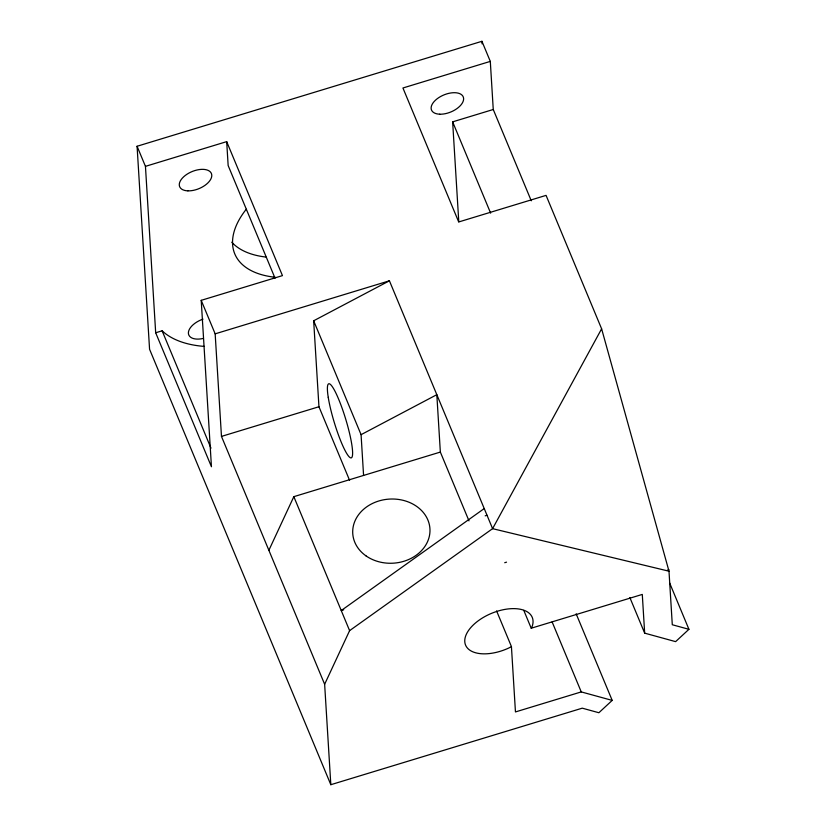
<?xml version="1.0" encoding="UTF-8"?>
<svg xmlns="http://www.w3.org/2000/svg" width="826" height="826" viewBox="0 0 826 826"><rect width="100%" height="100%" fill="white"/><g stroke="black" fill="none" stroke-linecap="round" stroke-linejoin="round"><path stroke-width="1.24" d="M268.873 550.292L293.829 496.663L440.351 452.07L436.82 394.683L361.076 434.672L363.574 475.435M330.823 784.7L324.639 684.279L349.605 630.641L492.595 528.661L601.617 328.82L546.069 195.38L458.709 221.967L402.933 87.99L490.303 61.392L481.94 41.3L137.075 146.264L149.568 349.264L330.823 784.7L582.258 708.171L598.881 712.735L612.19 700.396L576.156 613.821M523.798 610.404L531.211 628.225L532.181 626.407A36.096 19.339 -22.6 0 0 500.639 610.321A36.096 19.339 -22.6 0 0 465.017 643.34A36.096 19.339 -22.6 0 0 508.919 647.956L511.428 646.562L496.591 610.92M669.649 583.001L688.925 629.309L675.616 641.637L644.672 633.15L629.866 597.57M484.222 508.568L341.231 610.548L343.699 609.794M349.574 480.288L318.95 406.743L313.663 320.787L389.418 280.799L492.595 528.661L668.998 571.21L672.292 624.745L688.925 629.309M145.448 166.356L226.685 141.638L282.451 275.616L201.214 300.344L211.446 466.742L155.68 332.764L145.448 166.356L137.075 146.264M458.781 221.76L452.638 121.856L493.256 109.497L490.303 61.392M155.68 332.764L162.123 330.803A116.022 62.167 -22.6 0 0 204.404 346.414M324.639 684.279L221.471 436.407L215.163 333.838L389.418 280.799M221.471 436.407L318.95 406.743M485.182 515.827L487.01 515.269M504.707 562.712L506.534 562.155M667.284 570.25L668.915 569.754M531.211 628.225L642.287 594.421L644.672 633.15M612.19 700.396L581.256 691.909L515.455 711.94L511.428 646.562M493.256 109.497L531.263 200.79M452.638 121.856L490.644 213.149M552.129 621.937L581.256 691.909M440.351 452.07L468.992 520.876M313.663 320.787L361.076 434.672M275.037 278.186L228.152 165.541L226.685 141.638M293.829 496.663L349.605 630.641M201.214 300.344L215.163 333.838M162.123 330.803L210.981 448.177M601.617 328.82L668.998 571.21M481.94 41.3L482.095 43.871M272.972 278.486A128.908 69.074 -22.6 0 1 274.8 276.824M274.356 277.164A98.831 52.957 -22.6 0 1 246.251 209.246M265.993 257.062A98.831 52.957 -22.6 0 1 231.796 242.224M203.113 338.474A17.191 9.21 -22.6 0 1 188.39 332.971A17.191 9.21 -22.6 0 1 203 319.125M328.242 397.337A38.677 5.947 73.1 0 0 349.832 457.418A38.677 5.947 73.1 0 0 341.995 407.899A38.677 5.947 73.1 0 0 328.242 397.337M365.959 555.846A38.677 32.111 -3.5 0 0 429.272 536.58A38.677 32.111 -3.5 0 0 378.793 500.99A38.677 32.111 -3.5 0 0 365.959 555.846M187.915 190.858A17.191 9.21 -22.6 0 0 211.776 175.153A17.191 9.21 -22.6 0 0 186.893 174.296A17.191 9.21 -22.6 0 0 187.915 190.858M439.752 114.205A17.191 9.21 -22.6 0 0 463.613 98.501A17.191 9.21 -22.6 0 0 438.74 97.644A17.191 9.21 -22.6 0 0 439.752 114.205"/></g></svg>
